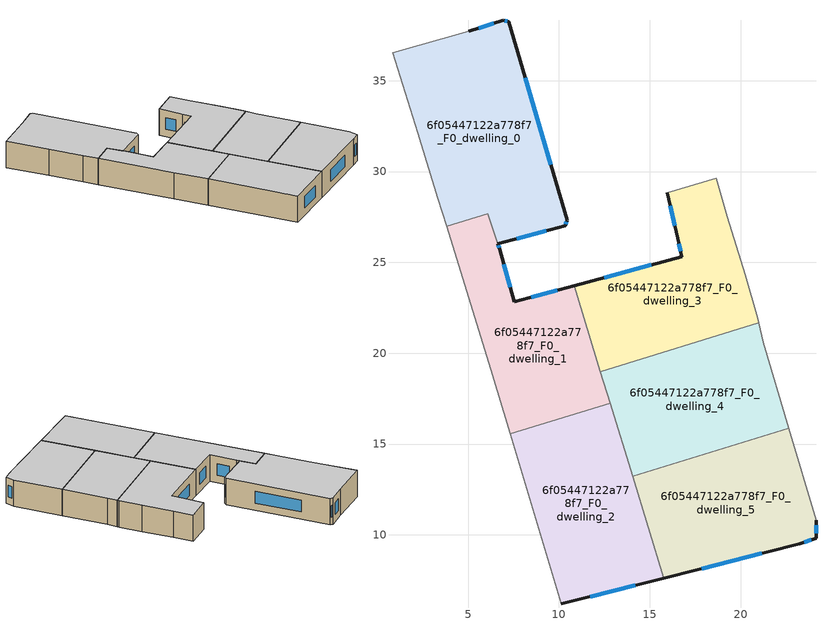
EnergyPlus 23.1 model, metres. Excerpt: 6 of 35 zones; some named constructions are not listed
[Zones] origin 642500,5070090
6f05447122a778f7_F0_dwelling_0
 floor ground (EU_floor_Construction): 7.25,38.23 10.45,27.32 10.34,27.02 6.64,26.02 6.1,27.67 3.82,26.98 3.34,28.52 2.24,32.13 0.84,36.53 5.05,37.73 6.95,38.33 z0
 wall outside (EU_wall_Construction): 6.64,26.02 10.34,27.02 10.45,27.32 7.25,38.23 6.95,38.33 5.05,37.73 z0:3
 wall adiabatic (EU_wall_Construction): 5.05,37.73 0.84,36.53 2.24,32.13 3.34,28.52 3.82,26.98 z0:3
 wall to 6f05447122a778f7_F0_dwelling_1 (EU_wall_Construction): 6.1,27.67 6.64,26.02 / 3.82,26.98 6.09,27.67 z0:3
 window (EU_Window_Construction): 6.41,38.16 5.58,37.9 / 7.16,38.26 7.03,38.3 / 9.55,30.38 8.14,35.17 / 10.37,27.11 10.42,27.24 / 7.68,26.3 9.31,26.74 z0.84:2.16
 ceiling to 6f05447122a778f7_F1_dwelling_0 (EU_floor_Construction): 10.34,27.02 10.45,27.32 7.25,38.23 6.95,38.33 5.05,37.73 0.84,36.53 2.24,32.13 3.34,28.52 3.82,26.98 6.1,27.67 6.64,26.02 z3
6f05447122a778f7_F0_dwelling_1
 floor ground (EU_floor_Construction): 10.84,23.71 12.82,17.26 7.31,15.57 6.24,19.12 3.82,26.98 6.09,27.67 6.74,25.72 7.54,22.82 z0
 wall outside (EU_wall_Construction): 10.84,23.71 7.54,22.82 6.74,25.72 6.65,26.02 z0:3
 wall to 6f05447122a778f7_F0_dwelling_2 (EU_wall_Construction): 7.31,15.57 12.82,17.26 z0:3
 wall adiabatic (EU_wall_Construction): 3.82,26.98 6.24,19.12 7.31,15.57 z0:3
 wall to 6f05447122a778f7_F0_dwelling_3 (EU_wall_Construction): 12.29,18.99 10.84,23.71 z0:3
 wall to 6f05447122a778f7_F0_dwelling_4 (EU_wall_Construction): 12.82,17.26 12.29,18.99 z0:3
 window (EU_Window_Construction): 9.91,23.46 8.47,23.07 / 6.71,25.8 6.67,25.93 / 7.32,23.63 6.97,24.91 z0.84:2.16
 ceiling to 6f05447122a778f7_F1_dwelling_1 (EU_floor_Construction): 12.82,17.26 10.84,23.71 7.54,22.82 6.74,25.72 6.65,26.02 6.1,27.67 3.82,26.98 6.24,19.12 7.31,15.57 z3
6f05447122a778f7_F0_dwelling_2
 floor ground (EU_floor_Construction): 12.82,17.26 15.77,7.62 10.14,6.21 7.31,15.57 z0
 wall outside (EU_wall_Construction): 10.14,6.21 15.77,7.62 z0:3
 wall adiabatic (EU_wall_Construction): 7.31,15.57 10.14,6.21 z0:3
 wall to 6f05447122a778f7_F0_dwelling_5 (EU_wall_Construction): 15.77,7.62 14.05,13.23 z0:3
 wall to 6f05447122a778f7_F0_dwelling_4 (EU_wall_Construction): 14.05,13.23 12.82,17.26 z0:3
 window (EU_Window_Construction): 11.72,6.6 14.19,7.23 z0.84:2.16
 ceiling to 6f05447122a778f7_F1_dwelling_2 (EU_floor_Construction): 15.77,7.62 12.82,17.26 7.31,15.57 10.14,6.21 z3
6f05447122a778f7_F0_dwelling_3
 floor ground (EU_floor_Construction): 18.65,29.62 19.25,27.52 20.25,24.32 20.95,21.91 21.01,21.67 12.29,18.99 10.84,23.71 16.75,25.32 16.55,26.32 15.95,28.82 z0
 wall outside (EU_wall_Construction): 15.95,28.82 16.55,26.32 16.75,25.32 10.84,23.71 z0:3
 wall adiabatic (EU_wall_Construction): 21.01,21.67 20.95,21.91 20.25,24.32 19.25,27.52 18.65,29.62 15.95,28.82 z0:3
 wall to 6f05447122a778f7_F0_dwelling_4 (EU_wall_Construction): 12.29,18.99 21.01,21.67 z0:3
 window (EU_Window_Construction): 15.09,24.87 12.49,24.16 / 16.61,26.04 16.69,25.6 / 16.12,28.12 16.38,27.02 z0.84:2.16
 ceiling to 6f05447122a778f7_F1_dwelling_3 (EU_floor_Construction): 21.01,21.67 20.95,21.91 20.25,24.32 19.25,27.52 18.65,29.62 15.95,28.82 16.55,26.32 16.75,25.32 10.84,23.71 12.29,18.99 z3
6f05447122a778f7_F0_dwelling_4
 floor ground (EU_floor_Construction): 21.01,21.67 21.25,20.61 22.65,15.87 14.05,13.23 12.29,18.99 z0
 wall adiabatic (EU_wall_Construction): 22.65,15.87 21.25,20.61 21.01,21.67 z0:3
 wall to 6f05447122a778f7_F0_dwelling_5 (EU_wall_Construction): 14.05,13.23 22.65,15.87 z0:3
 ceiling to 6f05447122a778f7_F1_dwelling_4 (EU_floor_Construction): 22.65,15.87 21.25,20.61 21.01,21.67 12.29,18.99 14.05,13.23 z3
6f05447122a778f7_F0_dwelling_5
 floor ground (EU_floor_Construction): 22.65,15.87 24.15,10.81 24.15,9.8 23.25,9.5 15.77,7.62 14.05,13.23 z0
 wall outside (EU_wall_Construction): 15.77,7.62 23.25,9.5 24.15,9.8 24.15,10.81 z0:3
 wall adiabatic (EU_wall_Construction): 24.15,10.81 22.65,15.87 z0:3
 window (EU_Window_Construction): 17.87,8.15 21.15,8.98 / 24.15,10.09 24.15,10.53 / 23.5,9.59 23.9,9.72 z0.84:2.16
 ceiling to 6f05447122a778f7_F1_dwelling_5 (EU_floor_Construction): 23.25,9.5 24.15,9.8 24.15,10.81 22.65,15.87 14.05,13.23 15.77,7.62 z3
[SCHEDULE:FILE] Column Number=1; Rows to Skip at Top=0; Number of Hours of Data=8760; Column Separator=Comma; Interpolate to Timestep=No; Minutes per Item=60; Adjust Schedule for Daylight Savings=Yes
Name | File
EU_Step8_GainSchedule_6f05447122a778f7_F3_dwelling_4_f000 | ../../schedules/6f05447122a778f7/6f05447122a778f7_F3_dwelling_4_f000_gain.csv
EU_Step8_GainSchedule_6f05447122a778f7_F3_dwelling_5_f000 | ../../schedules/6f05447122a778f7/6f05447122a778f7_F3_dwelling_5_f000_gain.csv
EU_Step8_GainSchedule_6f05447122a778f7_F4_dwelling_0_f000 | ../../schedules/6f05447122a778f7/6f05447122a778f7_F4_dwelling_0_f000_gain.csv
EU_Step8_GainSchedule_6f05447122a778f7_F4_dwelling_1_f000 | ../../schedules/6f05447122a778f7/6f05447122a778f7_F4_dwelling_1_f000_gain.csv
EU_Step8_GainSchedule_6f05447122a778f7_F4_dwelling_2_f000 | ../../schedules/6f05447122a778f7/6f05447122a778f7_F4_dwelling_2_f000_gain.csv
EU_Step8_GainSchedule_6f05447122a778f7_F4_dwelling_3_f000 | ../../schedules/6f05447122a778f7/6f05447122a778f7_F4_dwelling_3_f000_gain.csv
EU_Step8_GainSchedule_6f05447122a778f7_F4_dwelling_4_f000 | ../../schedules/6f05447122a778f7/6f05447122a778f7_F4_dwelling_4_f000_gain.csv
EU_Step8_GainSchedule_6f05447122a778f7_F4_dwelling_5_f000 | ../../schedules/6f05447122a778f7/6f05447122a778f7_F4_dwelling_5_f000_gain.csv
